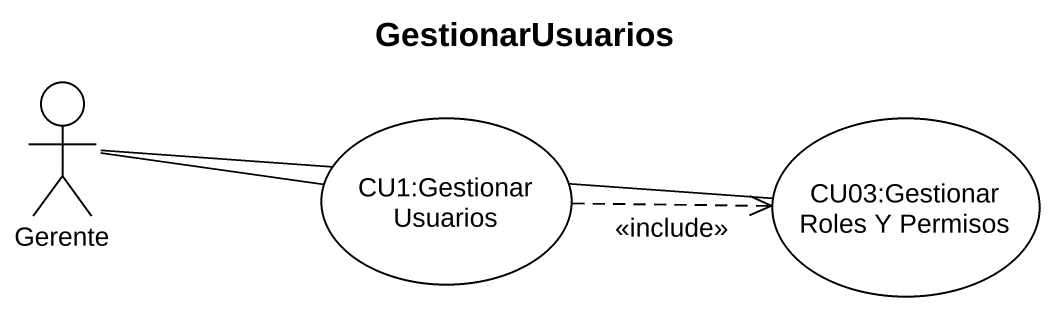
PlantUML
@startuml
title GestionarUsuarios
actor Gerente
usecase "CU1:Gestionar Usuarios" as CU1_Gestionar_Usuarios
usecase "CU03:Gestionar Roles Y Permisos" as CU03_Gestionar_Roles_Y
Gerente -right- CU1_Gestionar_Usuarios
Gerente -right- CU03_Gestionar_Roles_Y
CU1_Gestionar_Usuarios .right.> CU03_Gestionar_Roles_Y : <<include>>
@enduml
